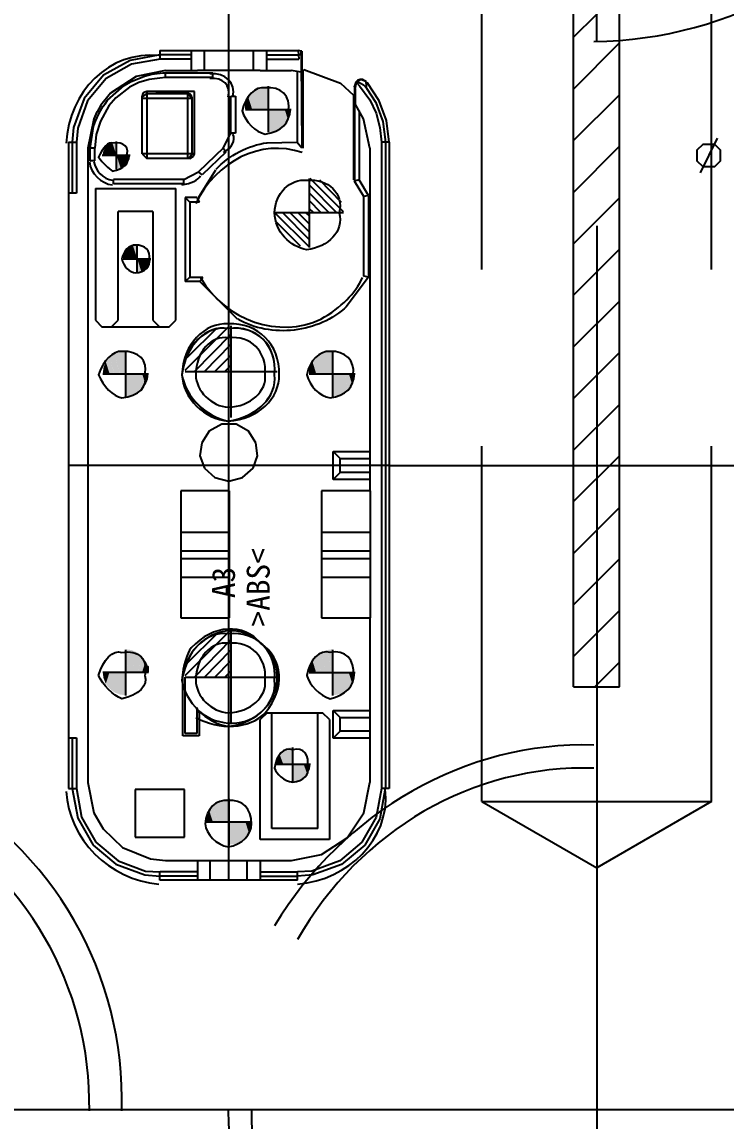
# Model space of a CAD drawing. Header units: inches. Extents: x 0 to 325, y 148 to 354.
# Drawn here: x 71.51 to 78.99, y 293.65 to 305.33 of the extents above; entities that cross this region are included whole.
import ezdxf

# ---------------------------------------------------------------- set-up
doc = ezdxf.new("R2010")
doc.units = ezdxf.units.IN
doc.header["$MEASUREMENT"] = 0
doc.styles.add('PDF SimSun', font='simsun.ttc')

# ---------------------------------------------------------------- blocks, each defined once
blk = doc.blocks.new('AHH1270-500010_3')
at = {"transparency": 33554687}
for points in [[(74.002, 304.402), (74.002, 304.614), (73.952, 304.575)], [(74.061, 304.402), (74.061, 304.638), (74.002, 304.614)], [(74.002, 304.402), (74.061, 304.402), (74.002, 304.614)], [(74.124, 304.402), (74.124, 304.647), (74.061, 304.638)], [(74.061, 304.402), (74.124, 304.402), (74.061, 304.638)], [(73.913, 304.402), (73.913, 304.525), (73.888, 304.466)], [(73.951, 304.402), (73.952, 304.575), (73.913, 304.525)], [(73.913, 304.402), (73.952, 304.402), (73.913, 304.525)], [(73.951, 304.402), (74.002, 304.402), (73.952, 304.575)], [(73.888, 304.402), (73.913, 304.402), (73.888, 304.466)], [(74.124, 304.158), (74.187, 304.167), (74.124, 304.402)], [(74.187, 304.167), (74.187, 304.402), (74.124, 304.402)], [(74.187, 304.167), (74.246, 304.191), (74.187, 304.402)], [(74.246, 304.191), (74.246, 304.402), (74.187, 304.402)], [(74.246, 304.191), (74.297, 304.23), (74.246, 304.402)], [(74.297, 304.23), (74.297, 304.402), (74.246, 304.402)], [(74.297, 304.23), (74.336, 304.28), (74.297, 304.402)], [(74.336, 304.28), (74.336, 304.402), (74.297, 304.402)], [(74.336, 304.28), (74.36, 304.339), (74.336, 304.402)], [(74.36, 304.339), (74.36, 304.402), (74.336, 304.402)], [(74.36, 304.339), (74.368, 304.402), (74.36, 304.402)], [(72.423, 303.913), (72.423, 304.032), (72.391, 303.999)], [(72.464, 303.913), (72.464, 304.053), (72.423, 304.032)], [(72.423, 303.913), (72.464, 303.913), (72.423, 304.032)], [(72.51, 303.913), (72.51, 304.06), (72.464, 304.053)], [(72.464, 303.913), (72.51, 303.913), (72.464, 304.053)], [(72.37, 303.913), (72.37, 303.959), (72.363, 303.913)], [(72.391, 303.913), (72.391, 303.999), (72.37, 303.959)], [(72.37, 303.913), (72.391, 303.913), (72.37, 303.959)], [(72.391, 303.913), (72.423, 303.913), (72.391, 303.999)], [(72.51, 303.767), (72.555, 303.774), (72.51, 303.913)], [(72.555, 303.774), (72.555, 303.913), (72.51, 303.913)], [(72.555, 303.774), (72.596, 303.795), (72.555, 303.913)], [(72.596, 303.795), (72.596, 303.913), (72.555, 303.913)], [(72.596, 303.795), (72.628, 303.827), (72.596, 303.913)], [(72.628, 303.827), (72.628, 303.913), (72.596, 303.913)], [(72.628, 303.827), (72.649, 303.868), (72.628, 303.913)], [(72.649, 303.868), (72.649, 303.913), (72.628, 303.913)], [(72.649, 303.868), (72.656, 303.913), (72.649, 303.913)], [(72.611, 302.815), (72.611, 302.901), (72.591, 302.86)], [(72.591, 302.815), (72.611, 302.815), (72.591, 302.86)], [(72.644, 302.815), (72.644, 302.933), (72.611, 302.901)], [(72.611, 302.815), (72.644, 302.815), (72.611, 302.901)], [(72.685, 302.815), (72.685, 302.954), (72.644, 302.933)], [(72.644, 302.815), (72.685, 302.815), (72.644, 302.933)], [(72.73, 302.815), (72.73, 302.961), (72.685, 302.954)], [(72.685, 302.815), (72.73, 302.815), (72.685, 302.954)], [(72.73, 302.668), (72.775, 302.675), (72.73, 302.815)], [(72.775, 302.675), (72.775, 302.815), (72.73, 302.815)], [(72.775, 302.675), (72.816, 302.696), (72.775, 302.815)], [(72.816, 302.696), (72.816, 302.815), (72.775, 302.815)], [(72.816, 302.696), (72.849, 302.729), (72.816, 302.815)], [(72.848, 302.728), (72.849, 302.815), (72.816, 302.815)], [(72.848, 302.728), (72.869, 302.769), (72.849, 302.815)], [(72.869, 302.769), (72.869, 302.815), (72.849, 302.815)], [(72.869, 302.769), (72.877, 302.815), (72.869, 302.815)], [(72.487, 301.594), (72.486, 301.806), (72.436, 301.767)], [(72.546, 301.594), (72.545, 301.83), (72.486, 301.806)], [(72.487, 301.594), (72.545, 301.594), (72.486, 301.806)], [(72.609, 301.594), (72.609, 301.839), (72.545, 301.83)], [(72.546, 301.594), (72.609, 301.594), (72.545, 301.83)], [(74.683, 301.594), (74.683, 301.806), (74.632, 301.767)], [(74.742, 301.594), (74.742, 301.83), (74.683, 301.806)], [(74.683, 301.594), (74.742, 301.594), (74.683, 301.806)], [(74.805, 301.594), (74.805, 301.839), (74.742, 301.83)], [(74.742, 301.594), (74.805, 301.594), (74.742, 301.83)], [(72.397, 301.594), (72.397, 301.717), (72.373, 301.658)], [(72.436, 301.594), (72.436, 301.767), (72.397, 301.717)], [(72.397, 301.594), (72.436, 301.594), (72.397, 301.717)], [(72.436, 301.594), (72.486, 301.594), (72.436, 301.767)], [(74.594, 301.594), (74.594, 301.717), (74.569, 301.658)], [(74.632, 301.594), (74.632, 301.767), (74.594, 301.717)], [(74.594, 301.594), (74.632, 301.594), (74.594, 301.717)], [(74.632, 301.594), (74.683, 301.594), (74.632, 301.767)], [(72.373, 301.594), (72.373, 301.658), (72.364, 301.594)], [(72.373, 301.594), (72.397, 301.594), (72.373, 301.658)], [(72.609, 301.35), (72.672, 301.358), (72.609, 301.594)], [(72.672, 301.358), (72.672, 301.594), (72.609, 301.594)], [(72.672, 301.358), (72.731, 301.383), (72.672, 301.594)], [(72.731, 301.383), (72.731, 301.594), (72.672, 301.594)], [(72.731, 301.383), (72.782, 301.421), (72.731, 301.594)], [(72.781, 301.422), (72.782, 301.594), (72.731, 301.594)], [(72.781, 301.422), (72.82, 301.472), (72.782, 301.594)], [(72.82, 301.472), (72.82, 301.594), (72.782, 301.594)], [(72.82, 301.472), (72.845, 301.531), (72.82, 301.594)], [(72.845, 301.531), (72.845, 301.594), (72.82, 301.594)], [(72.845, 301.531), (72.853, 301.594), (72.845, 301.594)], [(74.569, 301.594), (74.594, 301.594), (74.569, 301.658)], [(74.805, 301.35), (74.868, 301.358), (74.805, 301.594)], [(74.868, 301.358), (74.868, 301.594), (74.805, 301.594)], [(74.868, 301.358), (74.927, 301.383), (74.868, 301.594)], [(74.927, 301.383), (74.927, 301.594), (74.868, 301.594)], [(74.927, 301.383), (74.978, 301.421), (74.927, 301.594)], [(74.978, 301.422), (74.978, 301.594), (74.927, 301.594)], [(74.978, 301.422), (75.017, 301.472), (74.978, 301.594)], [(75.017, 301.472), (75.017, 301.594), (74.978, 301.594)], [(75.017, 301.472), (75.041, 301.531), (75.017, 301.594)], [(75.041, 301.531), (75.041, 301.594), (75.017, 301.594)], [(75.041, 301.531), (75.049, 301.594), (75.041, 301.594)], [(72.609, 298.418), (72.672, 298.654), (72.609, 298.662)], [(72.672, 298.418), (72.672, 298.654), (72.609, 298.417)], [(72.672, 298.418), (72.731, 298.629), (72.672, 298.654)], [(74.742, 298.418), (74.742, 298.654), (74.683, 298.629)], [(74.805, 298.418), (74.805, 298.662), (74.742, 298.654)], [(74.742, 298.418), (74.805, 298.417), (74.742, 298.654)], [(72.731, 298.418), (72.731, 298.629), (72.672, 298.417)], [(72.731, 298.418), (72.782, 298.59), (72.731, 298.629)], [(72.781, 298.418), (72.782, 298.59), (72.731, 298.417)], [(72.781, 298.418), (72.82, 298.54), (72.782, 298.59)], [(72.82, 298.418), (72.82, 298.54), (72.782, 298.417)], [(72.82, 298.418), (72.845, 298.481), (72.82, 298.54)], [(74.594, 298.418), (74.594, 298.54), (74.569, 298.481)], [(74.632, 298.418), (74.632, 298.59), (74.594, 298.54)], [(74.594, 298.418), (74.632, 298.417), (74.594, 298.54)], [(74.683, 298.418), (74.683, 298.629), (74.632, 298.59)], [(74.632, 298.418), (74.683, 298.417), (74.632, 298.59)], [(74.683, 298.418), (74.742, 298.417), (74.683, 298.629)], [(72.373, 298.354), (72.373, 298.417), (72.364, 298.417)], [(72.397, 298.295), (72.397, 298.417), (72.373, 298.354)], [(72.373, 298.354), (72.397, 298.417), (72.373, 298.417)], [(72.436, 298.245), (72.436, 298.417), (72.397, 298.295)], [(72.397, 298.295), (72.436, 298.417), (72.397, 298.417)], [(72.487, 298.206), (72.486, 298.417), (72.436, 298.245)], [(72.436, 298.245), (72.486, 298.417), (72.436, 298.417)], [(72.546, 298.182), (72.545, 298.417), (72.486, 298.206)], [(72.487, 298.206), (72.545, 298.417), (72.486, 298.417)], [(72.609, 298.173), (72.609, 298.417), (72.545, 298.182)], [(72.546, 298.182), (72.609, 298.417), (72.545, 298.417)], [(72.845, 298.418), (72.853, 298.417), (72.845, 298.481)], [(74.569, 298.418), (74.594, 298.417), (74.569, 298.481)], [(74.805, 298.173), (74.868, 298.182), (74.805, 298.417)], [(74.868, 298.182), (74.868, 298.417), (74.805, 298.417)], [(74.868, 298.182), (74.927, 298.206), (74.868, 298.417)], [(74.927, 298.206), (74.927, 298.417), (74.868, 298.417)], [(74.927, 298.206), (74.978, 298.245), (74.927, 298.417)], [(74.978, 298.245), (74.978, 298.417), (74.927, 298.417)], [(74.978, 298.245), (75.017, 298.295), (74.978, 298.417)], [(75.017, 298.295), (75.017, 298.417), (74.978, 298.417)], [(75.017, 298.295), (75.041, 298.354), (75.017, 298.417)], [(75.041, 298.354), (75.041, 298.417), (75.017, 298.417)], [(75.041, 298.354), (75.049, 298.417), (75.041, 298.417)], [(74.334, 297.441), (74.334, 297.615), (74.283, 297.589)], [(74.391, 297.441), (74.391, 297.624), (74.334, 297.615)], [(74.334, 297.441), (74.391, 297.441), (74.334, 297.615)], [(74.243, 297.441), (74.243, 297.549), (74.217, 297.497)], [(74.217, 297.441), (74.243, 297.441), (74.217, 297.497)], [(74.283, 297.441), (74.283, 297.589), (74.243, 297.549)], [(74.243, 297.441), (74.283, 297.441), (74.243, 297.549)], [(74.283, 297.441), (74.334, 297.441), (74.283, 297.589)], [(74.391, 297.258), (74.447, 297.267), (74.391, 297.441)], [(74.447, 297.267), (74.447, 297.441), (74.391, 297.441)], [(74.447, 297.267), (74.499, 297.293), (74.447, 297.441)], [(74.499, 297.293), (74.499, 297.441), (74.447, 297.441)], [(74.499, 297.293), (74.539, 297.333), (74.499, 297.441)], [(74.539, 297.333), (74.539, 297.441), (74.499, 297.441)], [(74.539, 297.333), (74.565, 297.384), (74.539, 297.441)], [(74.565, 297.384), (74.565, 297.441), (74.539, 297.441)], [(74.565, 297.384), (74.574, 297.441), (74.565, 297.441)], [(73.585, 296.83), (73.584, 297.042), (73.534, 297.003)], [(73.644, 296.83), (73.644, 297.066), (73.584, 297.042)], [(73.585, 296.83), (73.644, 296.83), (73.584, 297.042)], [(73.707, 296.83), (73.707, 297.074), (73.644, 297.066)], [(73.644, 296.83), (73.707, 296.83), (73.644, 297.066)], [(73.495, 296.83), (73.495, 296.952), (73.471, 296.893)], [(73.471, 296.83), (73.495, 296.83), (73.471, 296.893)], [(73.534, 296.83), (73.534, 297.003), (73.495, 296.952)], [(73.495, 296.83), (73.534, 296.83), (73.495, 296.952)], [(73.534, 296.83), (73.584, 296.83), (73.534, 297.003)], [(73.707, 296.586), (73.77, 296.594), (73.707, 296.83)], [(73.77, 296.594), (73.77, 296.83), (73.707, 296.83)], [(73.77, 296.594), (73.829, 296.619), (73.77, 296.83)], [(73.829, 296.619), (73.829, 296.83), (73.77, 296.83)], [(73.829, 296.619), (73.88, 296.658), (73.829, 296.83)], [(73.88, 296.658), (73.88, 296.83), (73.829, 296.83)], [(73.88, 296.658), (73.919, 296.708), (73.88, 296.83)], [(73.918, 296.708), (73.919, 296.83), (73.88, 296.83)], [(73.918, 296.708), (73.943, 296.767), (73.919, 296.83)], [(73.943, 296.767), (73.943, 296.83), (73.919, 296.83)], [(73.943, 296.767), (73.951, 296.83), (73.943, 296.83)]]:
    blk.add_hatch(color=6, dxfattribs=at).paths.add_polyline_path(points)
at = {"color": 1, "transparency": 33554687}
for points in [[(73.703, 305.019), (73.703, 331.669)], [(73.703, 296.207), (73.703, 305.024)], [(77.614, 303.164), (77.614, 284.385)], [(75.41, 300.616), (72, 300.616)], [(75.41, 300.616), (109.42, 300.616)], [(68.227, 293.772), (87.001, 293.772)]]:
    blk.add_lwpolyline(points, dxfattribs=at)
at = {"color": 5, "transparency": 33554687}
for points in [[(77.614, 305.132), (77.614, 313.195)], [(64.547, 293.772), (72.605, 293.772)]]:
    blk.add_lwpolyline(points, dxfattribs=at)
at = {"color": 2, "transparency": 33554687}
for points in [[(77.368, 298.264), (77.368, 308.674)], [(77.855, 298.264), (77.855, 308.674)], [(76.394, 302.697), (76.394, 306.475)], [(78.834, 302.697), (78.834, 306.475)], [(77.368, 305.166), (77.855, 305.653)], [(77.368, 304.615), (77.855, 305.107)], [(77.368, 304.069), (77.855, 304.556)], [(77.368, 303.518), (77.855, 304.01)], [(77.368, 302.972), (77.855, 303.459)], [(77.368, 302.426), (77.855, 302.913)], [(77.368, 301.875), (77.855, 302.362)], [(77.368, 301.329), (77.855, 301.816)], [(77.368, 300.778), (77.855, 301.265)], [(76.394, 297.044), (76.394, 300.822)], [(78.834, 297.044), (78.834, 300.822)], [(77.368, 300.232), (77.855, 300.719)], [(77.368, 299.681), (77.855, 300.168)], [(77.368, 299.135), (77.855, 299.622)], [(77.368, 298.584), (77.855, 299.076)], [(77.594, 298.264), (77.855, 298.525)], [(77.368, 298.264), (77.855, 298.264)], [(76.394, 297.044), (78.834, 297.044)], [(76.394, 297.044), (77.614, 296.34)], [(78.834, 297.044), (77.614, 296.34)]]:
    blk.add_lwpolyline(points, dxfattribs=at)
at = {"color": 3, "transparency": 33554687}
for points in [[(72.97, 304.979), (72.655, 304.92)], [(72.97, 305.024), (74.441, 305.024)], [(72.97, 305.024), (72.97, 304.935)], [(73.304, 304.979), (72.97, 304.979)], [(73.304, 305.024), (73.304, 304.812)], [(73.442, 305.024), (73.442, 304.812)], [(73.963, 305.024), (73.963, 304.812)], [(74.106, 305.024), (74.106, 304.812)], [(74.106, 304.979), (74.445, 304.979)], [(74.441, 305.024), (74.45, 304.935)], [(74.48, 305.019), (74.441, 305.024)], [(74.475, 304.979), (74.445, 304.979)], [(74.475, 304.979), (74.475, 305.019)], [(74.475, 304.979), (74.475, 304.935)], [(74.48, 305.019), (74.48, 303.991)], [(72.655, 304.92), (72.374, 304.763)], [(72.669, 304.881), (72.399, 304.728)], [(72.974, 304.935), (72.669, 304.881)], [(73.304, 304.935), (72.97, 304.935)], [(74.106, 304.935), (74.45, 304.935)], [(74.475, 304.935), (74.48, 303.991)], [(74.475, 304.935), (74.475, 304.935)], [(72.374, 304.763), (72.168, 304.517)], [(72.399, 304.728), (72.202, 304.492)], [(72.719, 304.748), (72.448, 304.571)], [(72.66, 304.694), (72.807, 304.753)], [(73.033, 304.812), (72.719, 304.748)], [(72.856, 304.719), (72.748, 304.684)], [(72.807, 304.753), (72.886, 304.773)], [(72.97, 304.733), (72.856, 304.719)], [(72.886, 304.773), (73.004, 304.788)], [(73.033, 304.738), (72.97, 304.733)], [(73.004, 304.788), (73.033, 304.788)], [(73.033, 304.812), (73.373, 304.812)], [(73.033, 304.788), (73.535, 304.788)], [(73.033, 304.738), (73.033, 304.788)], [(73.535, 304.738), (73.033, 304.738)], [(74.037, 304.812), (73.373, 304.812)], [(73.535, 304.738), (73.535, 304.788)], [(74.037, 304.812), (74.367, 304.812)], [(74.475, 304.797), (74.367, 304.812)], [(74.431, 304.802), (74.431, 304.05)], [(74.475, 304.797), (74.475, 304.797)], [(74.49, 304.822), (74.49, 303.986)], [(74.5, 304.822), (74.5, 304.822)], [(74.5, 304.822), (74.893, 304.679)], [(75.169, 304.694), (75.124, 304.719), (75.1, 304.719), (75.075, 304.709), (75.055, 304.689), (75.041, 304.645)], [(72.414, 304.497), (72.591, 304.655)], [(72.65, 304.635), (72.502, 304.522)], [(72.591, 304.655), (72.66, 304.694)], [(72.748, 304.684), (72.65, 304.635)], [(74.893, 304.679), (75.031, 304.551)], [(75.164, 304.694), (75.119, 304.714), (75.095, 304.709), (75.075, 304.699), (75.055, 304.679), (75.046, 304.66), (75.046, 304.64), (75.041, 304.64), (75.041, 304.645)], [(75.041, 304.645), (75.041, 303.636)], [(75.046, 304.62), (75.06, 304.684)], [(75.046, 304.62), (75.046, 304.458)], [(75.046, 304.62), (75.046, 304.62)], [(75.06, 304.684), (75.095, 304.65), (75.203, 304.502)], [(75.06, 304.684), (75.09, 304.684), (75.11, 304.674), (75.134, 304.66), (75.169, 304.625)], [(75.164, 304.694), (75.164, 304.694)], [(75.169, 304.625), (75.169, 304.66), (75.164, 304.684), (75.164, 304.694)], [(75.169, 304.625), (75.267, 304.473)], [(75.301, 304.492), (75.174, 304.684)], [(75.174, 304.684), (75.174, 304.684)], [(72.168, 304.517), (72.054, 304.207)], [(72.202, 304.492), (72.099, 304.202)], [(72.325, 304.359), (72.369, 304.433), (72.389, 304.458), (72.414, 304.497)], [(72.448, 304.571), (72.345, 304.443)], [(72.502, 304.522), (72.428, 304.438)], [(72.832, 304.591), (72.802, 304.581), (72.792, 304.571), (72.783, 304.542)], [(72.783, 303.927), (72.783, 304.542)], [(73.314, 304.517), (72.783, 304.517)], [(72.832, 304.566), (72.787, 304.537)], [(72.787, 304.537), (72.787, 304.537)], [(73.339, 304.591), (72.832, 304.591)], [(72.832, 304.591), (72.832, 303.877)], [(73.265, 304.566), (72.832, 304.566)], [(73.265, 304.571), (72.93, 304.571)], [(72.93, 304.571), (72.93, 304.571)], [(73.314, 304.522), (73.304, 304.551), (73.294, 304.561), (73.265, 304.571)], [(73.265, 304.566), (73.265, 304.566)], [(73.265, 304.566), (73.265, 303.877)], [(73.314, 304.517), (73.265, 304.566)], [(73.314, 304.025), (73.314, 304.522)], [(73.314, 304.517), (73.314, 304.517)], [(73.314, 303.927), (73.314, 304.517)], [(73.339, 303.927), (73.339, 304.591)], [(73.727, 304.542), (73.776, 304.542)], [(73.727, 304.148), (73.727, 304.542)], [(73.776, 304.542), (73.776, 304.148)], [(75.031, 304.551), (75.031, 303.651)], [(75.031, 304.551), (75.031, 304.551)], [(75.203, 304.502), (75.272, 304.359)], [(75.38, 304.281), (75.301, 304.492)], [(72.345, 304.443), (72.305, 304.374), (72.3, 304.374), (72.271, 304.3)], [(72.428, 304.438), (72.34, 304.276)], [(75.041, 304.463), (75.041, 303.636)], [(75.041, 304.463), (75.041, 304.463)], [(75.134, 304.3), (75.046, 304.458)], [(75.09, 304.384), (75.09, 303.651)], [(75.267, 304.473), (75.341, 304.271)], [(72.271, 304.3), (72.207, 303.986)], [(72.266, 304.217), (72.286, 304.276), (72.325, 304.359)], [(72.34, 304.276), (72.296, 304.133)], [(75.203, 303.986), (75.134, 304.3)], [(75.272, 304.359), (75.311, 304.207)], [(75.341, 304.271), (75.37, 304.05)], [(75.41, 304.05), (75.38, 304.281)], [(72.054, 304.207), (72.04, 304.05)], [(72.099, 304.202), (72.084, 304.05)], [(72.232, 303.986), (72.266, 304.217)], [(72.296, 304.133), (72.281, 303.986)], [(73.644, 303.986), (73.727, 304.148)], [(73.776, 304.148), (73.727, 304.148)], [(75.311, 304.207), (75.326, 304.05)], [(72, 304.05), (72.084, 304.05)], [(72, 304.05), (72, 297.182)], [(72.04, 304.05), (72.04, 303.508)], [(72.084, 304.05), (72.084, 303.508)], [(73.314, 304.025), (73.314, 304.025)], [(74.106, 304.045), (74.431, 304.05)], [(74.431, 304.05), (74.48, 303.991)], [(75.41, 304.05), (75.326, 304.05)], [(75.326, 304.05), (75.326, 297.182)], [(75.37, 304.05), (75.37, 297.182)], [(75.41, 304.05), (75.41, 297.182)], [(72.207, 303.986), (72.207, 297.246)], [(72.281, 303.986), (72.232, 303.986)], [(72.232, 303.853), (72.232, 303.986)], [(72.281, 303.853), (72.281, 303.986)], [(73.339, 303.927), (72.783, 303.927)], [(72.783, 303.927), (72.832, 303.877)], [(73.314, 303.927), (73.284, 303.882)], [(73.289, 303.877), (73.329, 303.902), (73.339, 303.927)], [(73.644, 303.986), (73.383, 303.735)], [(73.673, 303.946), (73.422, 303.705)], [(73.673, 303.946), (73.644, 303.986)], [(75.203, 303.986), (75.203, 300.345)], [(72.281, 303.853), (72.232, 303.853)], [(73.289, 303.877), (72.832, 303.877)], [(73.284, 303.882), (73.284, 303.882)], [(73.225, 303.656), (73.383, 303.735)], [(73.393, 303.415), (73.373, 303.444), (73.565, 303.759)], [(73.422, 303.705), (73.383, 303.735)], [(72.286, 303.558), (73.142, 303.558)], [(72.286, 303.558), (72.286, 302.16)], [(73.225, 303.656), (72.478, 303.656)], [(72.478, 303.607), (72.478, 303.656)], [(73.225, 303.607), (72.478, 303.607)], [(73.142, 302.16), (73.142, 303.558)], [(73.225, 303.607), (73.225, 303.656)], [(75.09, 303.651), (75.041, 303.636)], [(75.139, 303.474), (75.041, 303.636)], [(75.041, 303.636), (75.041, 303.636)], [(75.188, 303.484), (75.09, 303.651)], [(72.084, 303.508), (72, 303.508)], [(73.363, 303.464), (73.24, 303.464)], [(73.24, 303.464), (73.24, 302.569)], [(73.289, 303.415), (73.24, 303.464)], [(75.188, 303.484), (75.139, 303.474)], [(75.139, 302.628), (75.139, 303.474)], [(75.188, 303.484), (75.188, 302.618)], [(72.896, 303.316), (72.527, 303.316)], [(72.527, 302.16), (72.527, 303.316)], [(72.896, 303.316), (72.896, 302.16)], [(73.393, 303.415), (73.289, 303.415)], [(73.289, 303.415), (73.289, 302.618)], [(73.289, 302.618), (73.24, 302.569)], [(73.289, 302.618), (73.427, 302.618)], [(73.398, 302.569), (73.427, 302.618)], [(75.188, 302.618), (74.952, 302.303)], [(75.188, 302.618), (75.139, 302.628)], [(73.398, 302.569), (73.24, 302.569)], [(73.796, 302.17), (73.398, 302.569)], [(72.286, 302.16), (72.359, 302.087)], [(72.453, 302.087), (72.527, 302.16)], [(72.896, 302.16), (72.97, 302.087)], [(73.068, 302.087), (73.142, 302.16)], [(73.068, 302.087), (72.359, 302.087)], [(73.496, 300.98), (73.417, 300.857)], [(73.629, 301.053), (73.496, 300.98)], [(73.781, 301.053), (73.629, 301.053)], [(73.914, 300.98), (73.781, 301.053)], [(73.993, 300.857), (73.914, 300.98)], [(73.417, 300.857), (73.398, 300.719)], [(74.008, 300.719), (73.993, 300.857)], [(74.814, 300.763), (75.203, 300.763)], [(74.814, 300.468), (74.814, 300.763)], [(74.888, 300.689), (74.854, 300.724), (74.814, 300.763)], [(73.398, 300.719), (73.447, 300.586)], [(73.963, 300.586), (74.008, 300.719)], [(74.888, 300.689), (75.203, 300.689)], [(74.888, 300.542), (74.888, 300.689)], [(73.447, 300.586), (73.555, 300.488)], [(73.85, 300.488), (73.963, 300.586)], [(74.888, 300.542), (74.854, 300.507), (74.814, 300.468)], [(75.203, 300.542), (74.888, 300.542)], [(73.555, 300.488), (73.703, 300.448)], [(73.703, 300.448), (73.85, 300.488)], [(75.203, 300.468), (74.814, 300.468)], [(73.196, 300.345), (73.196, 298.997)], [(73.703, 300.345), (73.196, 300.345)], [(73.712, 298.997), (73.712, 300.345)], [(75.208, 300.345), (74.691, 300.345)], [(74.691, 300.345), (74.691, 298.997)], [(75.208, 300.345), (75.208, 298.997)], [(73.196, 299.907), (73.712, 299.907)], [(74.691, 299.907), (75.208, 299.907)], [(73.196, 299.71), (73.712, 299.71)], [(74.691, 299.71), (75.208, 299.71)], [(73.196, 299.627), (73.712, 299.627)], [(74.691, 299.627), (75.208, 299.627)], [(73.196, 299.43), (73.712, 299.43)], [(74.691, 299.43), (75.208, 299.43)], [(73.196, 298.997), (73.712, 298.997)], [(74.691, 298.997), (75.208, 298.997)], [(75.203, 298.997), (75.203, 297.246)], [(73.216, 297.742), (73.216, 298.367)], [(73.216, 298.367), (73.216, 298.367)], [(73.24, 297.767), (73.24, 298.367)], [(73.363, 298.043), (73.363, 297.767)], [(73.363, 298.043), (73.373, 298.013), (73.378, 298.003), (73.388, 297.983)], [(73.388, 297.983), (73.388, 297.742)], [(74.111, 297.988), (74.037, 297.915)], [(74.111, 297.988), (74.701, 297.988)], [(74.16, 296.758), (74.16, 297.988)], [(74.652, 296.758), (74.652, 297.988)], [(74.775, 297.915), (74.701, 297.988)], [(74.814, 297.718), (74.814, 298.013)], [(74.814, 298.013), (75.203, 298.013)], [(74.888, 297.939), (74.854, 297.974), (74.814, 298.013)], [(74.037, 296.64), (74.037, 297.915)], [(74.775, 297.915), (74.775, 296.64)], [(74.888, 297.792), (74.888, 297.939)], [(74.888, 297.939), (75.203, 297.939)], [(72, 297.723), (72.084, 297.723)], [(72.04, 297.723), (72.04, 297.182)], [(72.084, 297.723), (72.084, 297.182)], [(73.388, 297.742), (73.216, 297.742)], [(73.363, 297.767), (73.24, 297.767)], [(73.24, 297.767), (73.24, 297.767)], [(73.363, 297.767), (73.363, 297.767)], [(74.888, 297.792), (74.854, 297.757), (74.814, 297.718)], [(75.203, 297.718), (74.814, 297.718)], [(75.203, 297.792), (74.888, 297.792)], [(72.207, 297.246), (72.271, 296.926)], [(75.139, 296.926), (75.203, 297.246)], [(72, 297.182), (72.084, 297.182)], [(72.04, 297.182), (72.099, 296.867)], [(72.084, 297.182), (72.138, 296.877)], [(72.709, 297.172), (72.709, 296.665)], [(73.235, 297.172), (72.709, 297.172)], [(73.235, 296.665), (73.235, 297.172)], [(75.326, 297.182), (75.272, 296.877)], [(75.365, 297.182), (75.311, 296.862)], [(75.41, 297.182), (75.326, 297.182)], [(72.271, 296.926), (72.369, 296.754)], [(74.962, 296.66), (75.139, 296.926)], [(72.099, 296.867), (72.261, 296.581)], [(72.138, 296.877), (72.291, 296.611)], [(75.272, 296.877), (75.119, 296.611)], [(75.311, 296.862), (75.149, 296.581)], [(72.369, 296.754), (72.576, 296.557)], [(72.709, 296.665), (73.235, 296.665)], [(74.652, 296.758), (74.16, 296.758)], [(74.691, 296.483), (74.962, 296.66)], [(72.261, 296.581), (72.502, 296.38)], [(72.291, 296.611), (72.527, 296.414)], [(72.576, 296.557), (72.871, 296.434)], [(74.775, 296.64), (74.037, 296.64)], [(75.119, 296.611), (74.883, 296.414)], [(75.149, 296.581), (74.903, 296.375)], [(72.871, 296.434), (73.033, 296.419)], [(74.372, 296.419), (74.691, 296.483)], [(72.502, 296.38), (72.812, 296.267)], [(72.527, 296.414), (72.817, 296.306)], [(73.033, 296.419), (73.452, 296.419)], [(73.373, 296.419), (73.373, 296.207)], [(73.452, 296.419), (73.958, 296.419)], [(73.506, 296.207), (73.506, 296.419)], [(73.899, 296.207), (73.899, 296.419)], [(73.958, 296.419), (74.372, 296.419)], [(74.037, 296.419), (74.037, 296.207)], [(74.883, 296.414), (74.588, 296.306)], [(74.903, 296.375), (74.598, 296.267)], [(72.812, 296.267), (72.97, 296.252)], [(72.817, 296.306), (72.974, 296.296)], [(72.97, 296.207), (72.97, 296.296)], [(73.373, 296.252), (72.97, 296.252)], [(74.436, 296.207), (72.97, 296.207)], [(73.373, 296.296), (72.974, 296.296)], [(74.037, 296.296), (74.436, 296.296)], [(74.037, 296.252), (74.436, 296.252)], [(74.588, 296.306), (74.436, 296.296)], [(74.436, 296.207), (74.436, 296.296)], [(74.598, 296.267), (74.436, 296.252)]]:
    blk.add_lwpolyline(points, dxfattribs=at)
at = {"color": 6, "transparency": 33554687}
for points in [[(74.121, 304.645), (74.121, 304.158)], [(73.88, 304.399), (74.367, 304.399)], [(73.888, 304.402), (73.888, 304.466), (73.888, 304.402)], [(72.507, 304.059), (72.507, 303.764)], [(78.745, 303.789), (78.681, 303.848), (78.681, 303.971), (78.745, 304.03), (78.868, 304.03), (78.927, 303.971), (78.927, 303.848), (78.868, 303.789), (78.745, 303.789)], [(78.716, 303.725), (78.898, 304.094)], [(72.359, 303.912), (72.655, 303.912)], [(74.559, 303.666), (74.559, 302.933)], [(74.923, 303.312), (74.568, 303.666)], [(74.854, 303.302), (74.559, 303.597)], [(74.903, 303.41), (74.672, 303.646)], [(74.77, 303.302), (74.559, 303.513)], [(74.687, 303.302), (74.559, 303.43)], [(74.608, 303.302), (74.559, 303.346)], [(74.923, 303.302), (74.19, 303.302)], [(74.559, 302.938), (74.195, 303.302)], [(74.465, 302.948), (74.204, 303.208)], [(74.559, 303.016), (74.278, 303.302)], [(74.559, 303.1), (74.357, 303.302)], [(74.559, 303.184), (74.441, 303.302)], [(74.559, 303.267), (74.524, 303.302)], [(72.591, 302.815), (72.591, 302.86), (72.591, 302.815)], [(72.728, 302.957), (72.728, 302.667)], [(72.581, 302.81), (72.876, 302.81)], [(73.24, 301.629), (73.712, 302.101)], [(73.265, 301.767), (73.58, 302.077)], [(73.727, 302.101), (73.727, 301.127)], [(73.339, 301.614), (73.727, 302.008)], [(72.605, 301.836), (72.605, 301.349)], [(73.447, 301.614), (73.727, 301.9)], [(74.805, 301.836), (74.805, 301.349)], [(73.555, 301.614), (73.727, 301.786)], [(72.364, 301.59), (72.851, 301.59)], [(73.24, 301.614), (74.219, 301.614)], [(73.663, 301.614), (73.727, 301.678)], [(74.559, 301.59), (75.046, 301.59)], [(74.569, 301.594), (74.569, 301.658), (74.569, 301.594)], [(73.24, 298.382), (73.712, 298.854)], [(73.265, 298.52), (73.58, 298.83)], [(73.339, 298.367), (73.727, 298.761)], [(73.727, 298.854), (73.727, 297.88)], [(72.605, 298.658), (72.605, 298.17)], [(73.447, 298.367), (73.727, 298.653)], [(74.805, 298.658), (74.805, 298.17)], [(73.555, 298.367), (73.727, 298.539)], [(72.851, 298.416), (72.364, 298.416)], [(72.845, 298.418), (72.845, 298.481), (72.845, 298.418)], [(73.663, 298.367), (73.727, 298.431)], [(74.559, 298.416), (75.046, 298.416)], [(74.569, 298.418), (74.569, 298.481), (74.569, 298.418)], [(73.24, 298.367), (74.219, 298.367)], [(74.386, 297.255), (74.386, 297.619)], [(74.217, 297.441), (74.217, 297.497), (74.217, 297.441)], [(74.573, 297.437), (74.204, 297.437)], [(73.703, 297.073), (73.703, 296.581)], [(73.471, 296.83), (73.471, 296.893), (73.471, 296.83)], [(73.462, 296.827), (73.949, 296.827)]]:
    blk.add_lwpolyline(points, dxfattribs=at)
at = {"color": 5, "transparency": 33554687}
for points in [[(77.584, 305.122), (79.055, 305.136), (80.385, 305.904), (81.077, 307.139)], [(72.566, 293.757), (72.608, 295.217), (71.84, 296.547), (70.549, 297.25)], [(72.222, 293.757), (72.241, 295.086), (71.543, 296.296), (70.401, 296.906)]]:
    blk.add_open_spline(points, degree=3, dxfattribs=at)
at = {"color": 3, "transparency": 33554687}
for points in [[(72.96, 304.974), (72.437, 305.023), (72.001, 304.588), (71.976, 304.04)], [(73.747, 304.532), (73.781, 304.68), (73.671, 304.79), (73.501, 304.778)], [(73.698, 304.532), (73.732, 304.653), (73.644, 304.741), (73.501, 304.728)], [(73.648, 303.941), (73.741, 303.992), (73.781, 304.068), (73.747, 304.138)], [(73.569, 303.763), (73.708, 303.913), (73.908, 304.017), (74.111, 304.046)], [(74.485, 303.941), (74.036, 304.091), (73.573, 303.848), (73.353, 303.4)], [(72.222, 303.843), (72.235, 303.721), (72.345, 303.612), (72.468, 303.597)], [(72.271, 303.843), (72.284, 303.749), (72.372, 303.661), (72.468, 303.646)], [(73.206, 303.597), (73.305, 303.612), (73.378, 303.647), (73.402, 303.695)], [(74.957, 302.307), (74.811, 302.166), (74.61, 302.08), (74.4, 302.055)], [(74.4, 302.055), (74.19, 302.031), (73.973, 302.068), (73.8, 302.172)], [(71.976, 297.152), (72.001, 296.647), (72.437, 296.211), (72.96, 296.168)], [(74.436, 296.168), (74.977, 296.211), (75.413, 296.647), (75.37, 297.152)]]:
    blk.add_open_spline(points, degree=3, dxfattribs=at)
at = {"color": 6, "transparency": 33554687}
for points in [[(74.337, 304.384), (74.368, 304.268), (74.259, 304.158), (74.091, 304.138), (73.989, 304.158), (73.88, 304.268), (73.845, 304.384), (73.88, 304.537), (73.989, 304.647), (74.091, 304.63), (74.259, 304.647), (74.368, 304.537), (74.337, 304.384)], [(72.615, 303.892), (72.656, 303.832), (72.591, 303.767), (72.468, 303.745), (72.429, 303.767), (72.363, 303.832), (72.32, 303.892), (72.363, 303.994), (72.429, 304.06), (72.468, 304.04), (72.591, 304.06), (72.656, 303.994), (72.615, 303.892)], [(74.19, 303.302), (74.194, 303.101), (74.358, 302.937), (74.534, 302.908), (74.763, 302.937), (74.927, 303.101), (74.878, 303.302), (74.927, 303.505), (74.763, 303.669), (74.534, 303.646), (74.358, 303.669), (74.194, 303.505), (74.19, 303.302)], [(72.861, 302.81), (72.876, 302.734), (72.811, 302.668), (72.714, 302.662), (72.649, 302.668), (72.583, 302.734), (72.566, 302.81), (72.583, 302.896), (72.649, 302.961), (72.714, 302.957), (72.811, 302.961), (72.876, 302.896), (72.861, 302.81)], [(74.19, 301.58), (74.22, 301.348), (74.001, 301.129), (73.698, 301.088), (73.462, 301.129), (73.243, 301.348), (73.206, 301.58), (73.243, 301.887), (73.462, 302.106), (73.698, 302.072), (74.001, 302.106), (74.22, 301.887), (74.19, 301.58)], [(72.812, 301.58), (72.853, 301.459), (72.744, 301.35), (72.566, 301.334), (72.474, 301.35), (72.364, 301.459), (72.32, 301.58), (72.364, 301.729), (72.474, 301.839), (72.566, 301.826), (72.744, 301.839), (72.853, 301.729), (72.812, 301.58)], [(75.026, 301.58), (75.049, 301.459), (74.94, 301.35), (74.78, 301.334), (74.67, 301.35), (74.561, 301.459), (74.534, 301.58), (74.561, 301.729), (74.67, 301.839), (74.78, 301.826), (74.94, 301.839), (75.049, 301.729), (75.026, 301.58)], [(74.19, 298.333), (74.22, 298.1), (74.001, 297.882), (73.698, 297.841), (73.462, 297.882), (73.243, 298.1), (73.206, 298.333), (73.243, 298.64), (73.462, 298.859), (73.698, 298.825), (74.001, 298.859), (74.22, 298.64), (74.19, 298.333)], [(72.32, 298.382), (72.364, 298.283), (72.474, 298.173), (72.566, 298.136), (72.744, 298.173), (72.853, 298.283), (72.812, 298.382), (72.853, 298.552), (72.744, 298.662), (72.566, 298.628), (72.474, 298.662), (72.364, 298.552), (72.32, 298.382)], [(75.026, 298.382), (75.049, 298.283), (74.94, 298.173), (74.78, 298.136), (74.67, 298.173), (74.561, 298.283), (74.534, 298.382), (74.561, 298.552), (74.67, 298.662), (74.78, 298.628), (74.94, 298.662), (75.049, 298.552), (75.026, 298.382)], [(74.534, 297.398), (74.574, 297.34), (74.492, 297.258), (74.386, 297.25), (74.29, 297.258), (74.208, 297.34), (74.19, 297.398), (74.208, 297.542), (74.29, 297.624), (74.386, 297.595), (74.492, 297.624), (74.574, 297.542), (74.534, 297.398)], [(73.944, 296.808), (73.951, 296.695), (73.842, 296.586), (73.698, 296.562), (73.572, 296.586), (73.463, 296.695), (73.452, 296.808), (73.463, 296.965), (73.572, 297.075), (73.698, 297.054), (73.842, 297.075), (73.951, 296.965), (73.944, 296.808)]]:
    blk.add_open_spline(points, degree=3, knots=[0, 0, 0, 0, 1, 1, 1, 2, 2, 2, 3, 3, 3, 4, 4, 4, 4], dxfattribs=at)
at = {"color": 3, "transparency": 33554687}
for points, knots in [([(73.402, 302.613), (73.669, 302.15), (74.246, 301.962), (74.682, 302.17), (74.902, 302.295), (75.051, 302.446), (75.124, 302.613)], [0, 0, 0, 0, 1, 1, 1, 2, 2, 2, 2]), ([(74.239, 301.58), (74.247, 301.334), (74.016, 301.103), (73.698, 301.088), (73.447, 301.103), (73.216, 301.334), (73.206, 301.58), (73.216, 301.903), (73.447, 302.134), (73.698, 302.121), (74.016, 302.134), (74.247, 301.903), (74.239, 301.58)], [0, 0, 0, 0, 1, 1, 1, 2, 2, 2, 3, 3, 3, 4, 4, 4, 4]), ([(74.19, 301.58), (74.222, 301.348), (74.003, 301.128), (73.698, 301.088), (73.46, 301.128), (73.24, 301.348), (73.206, 301.58), (73.24, 301.89), (73.46, 302.11), (73.698, 302.072), (74.003, 302.11), (74.222, 301.89), (74.19, 301.58)], [0, 0, 0, 0, 1, 1, 1, 2, 2, 2, 3, 3, 3, 4, 4, 4, 4]), ([(74.091, 301.58), (74.109, 301.41), (73.94, 301.241), (73.698, 301.235), (73.523, 301.241), (73.353, 301.41), (73.353, 301.58), (73.353, 301.828), (73.523, 301.997), (73.698, 301.973), (73.94, 301.997), (74.109, 301.828), (74.091, 301.58)], [0, 0, 0, 0, 1, 1, 1, 2, 2, 2, 3, 3, 3, 4, 4, 4, 4]), ([(73.353, 297.939), (73.6, 297.797), (73.926, 297.815), (74.091, 297.988), (74.305, 298.24), (74.287, 298.566), (74.042, 298.726), (73.863, 298.945), (73.537, 298.927), (73.304, 298.677), (73.262, 298.62), (73.215, 298.496), (73.206, 298.333)], [0, 0, 0, 0, 1, 1, 1, 2, 2, 2, 3, 3, 3, 4, 4, 4, 4]), ([(73.353, 298.038), (73.543, 297.843), (73.853, 297.824), (74.042, 297.988), (74.26, 298.182), (74.279, 298.493), (74.091, 298.677), (73.92, 298.899), (73.61, 298.919), (73.402, 298.726), (73.301, 298.646), (73.24, 298.512), (73.206, 298.333)], [0, 0, 0, 0, 1, 1, 1, 2, 2, 2, 3, 3, 3, 4, 4, 4, 4]), ([(74.091, 298.333), (74.109, 298.162), (73.94, 297.993), (73.698, 297.988), (73.523, 297.993), (73.353, 298.162), (73.353, 298.333), (73.353, 298.58), (73.523, 298.749), (73.698, 298.726), (73.94, 298.749), (74.109, 298.58), (74.091, 298.333)], [0, 0, 0, 0, 1, 1, 1, 2, 2, 2, 3, 3, 3, 4, 4, 4, 4])]:
    blk.add_open_spline(points, degree=3, knots=knots, dxfattribs=at)
at = {"color": 4, "transparency": 33554687}
for points in [[(77.584, 297.644), (76.219, 297.685), (74.929, 296.94), (74.19, 295.725)], [(77.584, 297.398), (76.306, 297.441), (75.097, 296.743), (74.436, 295.578)], [(73.698, 293.757), (73.707, 292.381), (74.452, 291.091), (75.616, 290.363)], [(73.944, 293.757), (73.951, 292.468), (74.65, 291.259), (75.764, 290.56)]]:
    blk.add_open_spline(points, degree=3, dxfattribs=at)
at = {"color": 1, "char_height": 0.24423, "attachment_point": 9, "rotation": 90, "style": 'PDF SimSun'}
for s, insert in [('\\W1.000140;>ABS<', (74.143, 299.736)), ('\\W0.999706;A3', (73.774, 299.538))]:
    blk.add_mtext(s, dxfattribs=dict(at, insert=insert))

msp = doc.modelspace()

# ---------------------------------------------------------------- block references
msp.add_blockref('AHH1270-500010_3', (0, 0))

doc.saveas('drawing.dxf')
